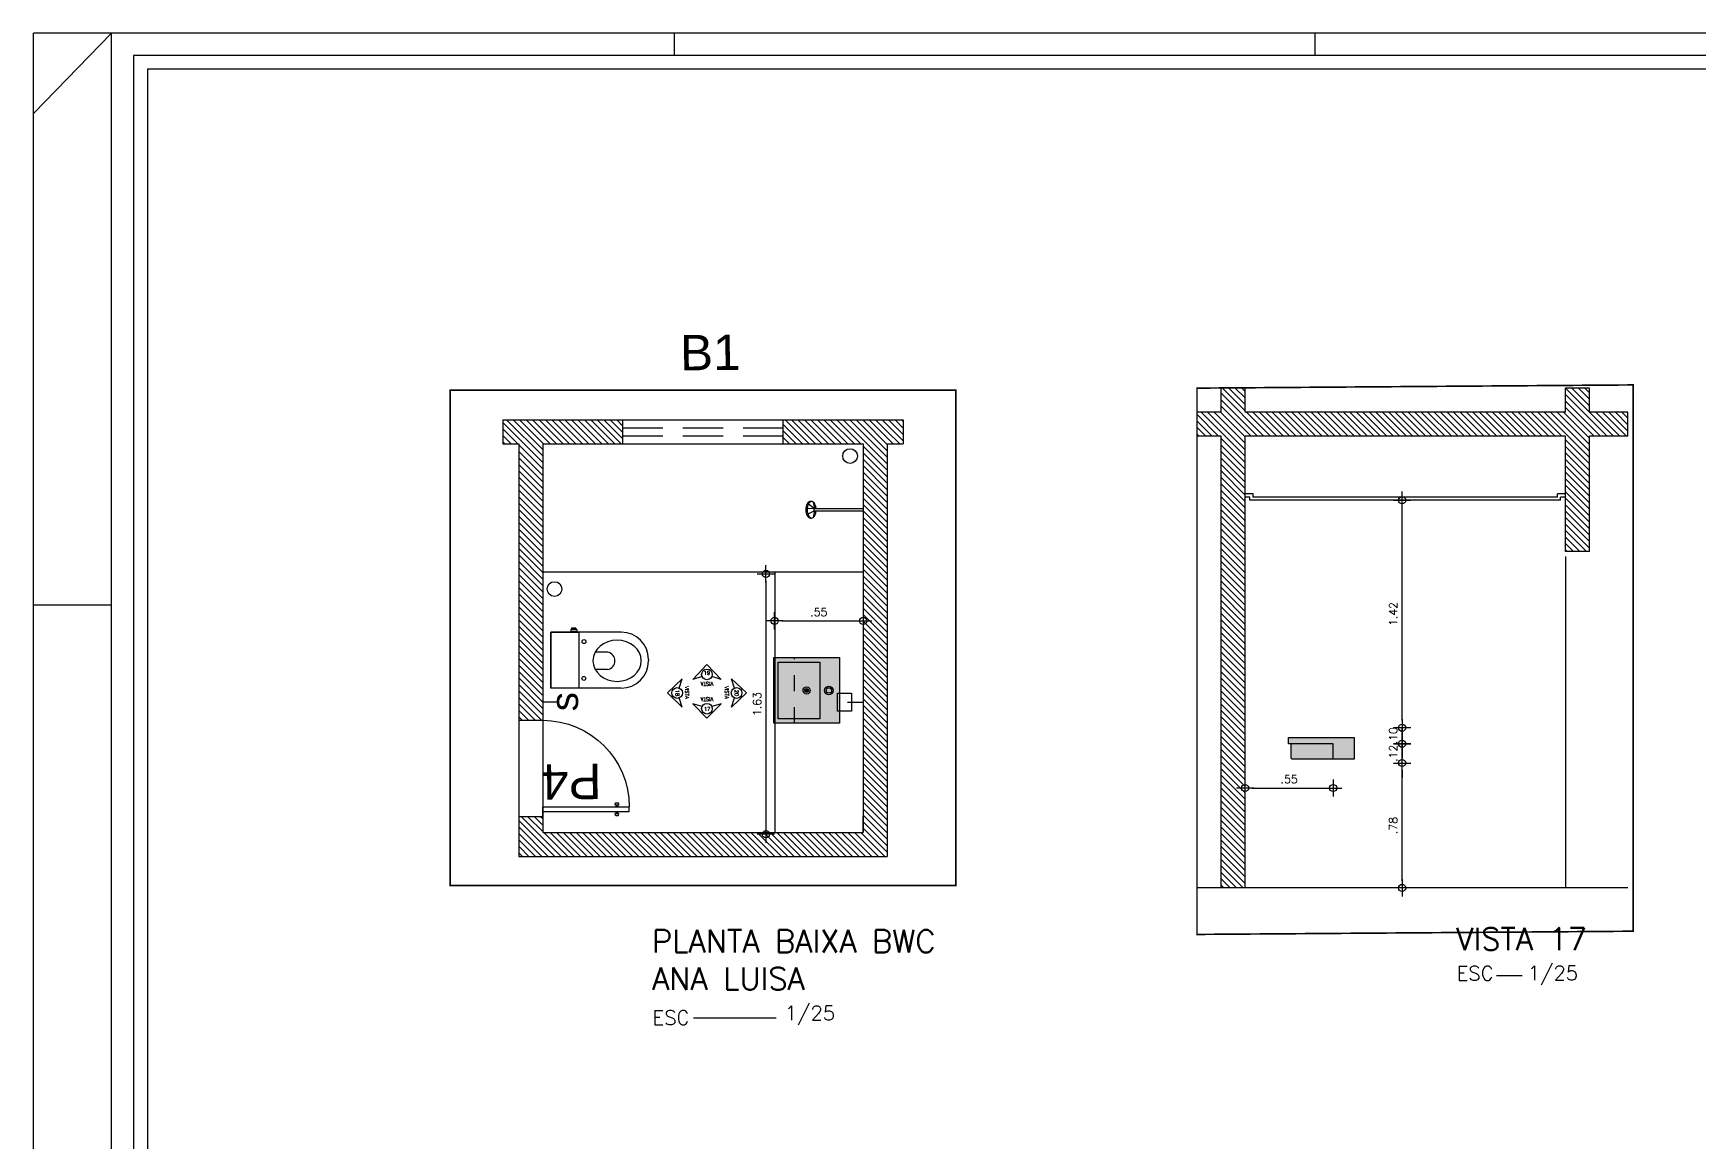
# Model space of a CAD drawing. Header units: millimetres. Extents: x 2182 to 2335, y 1488 to 1614.
# Drawn here: x 2314.51 to 2324.91, y 1508.53 to 1515.45 of the extents above; entities that cross this region are included whole.
import ezdxf
from ezdxf.enums import TextEntityAlignment as Align

# ---------------------------------------------------------------- set-up
doc = ezdxf.new("R2010")
doc.units = ezdxf.units.MM
doc.linetypes.add('DIVIDE', pattern=[1.25, 0.5, -0.25, 0, -0.25, 0, -0.25])
doc.linetypes.add('HIDDEN', pattern=[0.375, 0.25, -0.125])
for name, color, linetype in [('AI-Equip san', 1, 'Continuous'), ('COTA', 250, 'Continuous'), ('default', 7, 'Continuous'), ('Esquadria', 2, 'Continuous'), ('Hachura', 8, 'Continuous'), ('PAREDE', 7, 'Continuous'), ('Prancha', 6, 'Continuous'), ('TEXTO', 7, 'Continuous')]:
    doc.layers.add(name, color=color, linetype=linetype)
doc.layers.add('AI-Hatch equip san', color=255, linetype='Continuous', lineweight=0)
doc.styles.add('Arial', font='arial.ttf')
doc.styles.add('Arial1', font='arial.ttf')
doc.styles.add('NORMAL', font='romans.shx')
doc.styles.add('ROMANS', font='romans')
doc.dimstyles.new('D25', dxfattribs={"dimtxt": 0.05, "dimasz": 0.045, "dimexe": 0.18, "dimexo": 0.0625, "dimgap": 0.03, "dimtad": 1, "dimzin": 4, "dimdsep": 46, "dimtxsty": 'NORMAL', "dimblk1": 'DOT1', "dimblk2": 'DOT1', "dimsah": 1, "dimcen": 0.045, "dimse1": 1, "dimse2": 1, "dimclrd": 256, "dimclre": 256, "dimclrt": 7, "dimaunit": 1, "dimadec": 0, "dimazin": 0, "dimtfac": 1, "dimtix": 1, "dimtmove": 2, "dimatfit": 3, "dimldrblk": 'SMALL', "dimfxl": 1, "dimtvp": 1.75, "dimtolj": 1, "dimtzin": 0, "dimarcsym": 0})
pattern_1 = [(135, (4640.731942, 3020.341553), (-0.02020557627, -0.02020557627), [])]

# ---------------------------------------------------------------- blocks, each defined once
blk = doc.blocks.new('CUBA DE SEMI ENCAIXE DECA - L830 - LATERAL')
at = {"layer": 'AI-Hatch equip san'}
h = blk.add_hatch(color=256, dxfattribs=at)
h.paths.add_polyline_path([(-0.263, 0), (-0.263, -0.089, 0.410365), (-0.257, -0.095), (0, -0.095), (0, 0)])
h.paths.add_polyline_path([(0.13, 0.04), (-0.28, 0.04), (-0.28, 0), (-0.265, 0), (0, 0), (0, -0.095), (0.13, -0.095)])
blk.add_lwpolyline([(-0.265, 0), (-0.28, 0), (-0.28, 0.04), (0.13, 0.04), (0.13, -0.095), (0, -0.095)])
at = {"ltscale": 0.475}
blk.add_lwpolyline([(0, -0.095), (0, 0), (-0.265, 0)], dxfattribs=at)
blk.add_lwpolyline([(0, -0.095), (-0.257, -0.095, -0.410365), (-0.263, -0.089), (-0.263, 0)], format="xyb")
at = {"ltscale": 0.000600072}
blk.add_lwpolyline([(0.12, -0.095), (0.12, -0.095)], dxfattribs=at)
blk = doc.blocks.new('DOT1')
for p, q in [((-1.2, 0), (1.2, 0)), ((0, 1.2), (0, -1.2))]:
    blk.add_line(p, q)
blk.add_circle((0, 0), 0.5)
blk = doc.blocks.new('*D915')
at = {"layer": 'COTA', "linetype": 'Continuous', "lineweight": -2, "transparency": 16777216}
blk.add_line((2323.053, 1510.16), (2323.053, 1510.85), dxfattribs=at)
at = {"layer": 'Defpoints', "color": 0, "linetype": 'Continuous', "transparency": 16777216}
for p in [(2322.073, 1510.895), (2323.053, 1510.895), (2322.073, 1510.115)]:
    blk.add_point(p, dxfattribs=at)
at = {"layer": 'COTA', "linetype": 'Continuous', "lineweight": -2, "transparency": 16777216, "xscale": 0.045, "yscale": 0.045, "zscale": 0.045}
for p, rotation in [((2323.053, 1510.895), 90), ((2323.053, 1510.115), 270)]:
    blk.add_blockref('DOT1', p, dxfattribs=dict(at, rotation=rotation))
at = {"layer": 'COTA', "color": 7, "linetype": 'Continuous', "transparency": 16777216, "insert": (2322.998, 1510.505), "char_height": 0.05, "attachment_point": 5, "rotation": 90, "style": 'NORMAL'}
blk.add_mtext('\\A1;.78', dxfattribs=at)
blk = doc.blocks.new('_Small')
at = {"color": 0, "linetype": 'ByBlock', "lineweight": -2}
blk.add_circle((0, 0), 0.25, dxfattribs=at)
blk = doc.blocks.new('*D916')
at = {"layer": 'COTA', "linetype": 'Continuous', "lineweight": -2, "transparency": 16777216}
for p, q in [((2323.053, 1511.06), (2323.053, 1511.105)), ((2323.053, 1510.895), (2323.053, 1511.015)), ((2323.053, 1510.85), (2323.053, 1510.805))]:
    blk.add_line(p, q, dxfattribs=at)
at = {"layer": 'Defpoints', "color": 0, "linetype": 'Continuous', "transparency": 16777216}
for p in [(2322.623, 1511.015), (2323.053, 1511.015), (2322.073, 1510.895)]:
    blk.add_point(p, dxfattribs=at)
at = {"layer": 'COTA', "linetype": 'Continuous', "lineweight": -2, "transparency": 16777216, "xscale": 0.045, "yscale": 0.045, "zscale": 0.045}
for p, rotation in [((2323.053, 1511.015), 270), ((2323.053, 1510.895), 90)]:
    blk.add_blockref('DOT1', p, dxfattribs=dict(at, rotation=rotation))
at = {"layer": 'COTA', "color": 7, "linetype": 'Continuous', "transparency": 16777216, "insert": (2322.998, 1510.955), "char_height": 0.05, "attachment_point": 5, "rotation": 90, "style": 'NORMAL'}
blk.add_mtext('\\A1;.12', dxfattribs=at)
blk = doc.blocks.new('*D917')
at = {"layer": 'COTA', "linetype": 'Continuous', "lineweight": -2, "transparency": 16777216}
for p, q in [((2323.053, 1511.16), (2323.053, 1511.205)), ((2323.053, 1511.015), (2323.053, 1511.115)), ((2323.053, 1510.97), (2323.053, 1510.925))]:
    blk.add_line(p, q, dxfattribs=at)
at = {"layer": 'Defpoints', "color": 0, "linetype": 'Continuous', "transparency": 16777216}
for p in [(2322.623, 1511.115), (2323.053, 1511.115), (2322.623, 1511.015)]:
    blk.add_point(p, dxfattribs=at)
at = {"layer": 'COTA', "linetype": 'Continuous', "lineweight": -2, "transparency": 16777216, "xscale": 0.045, "yscale": 0.045, "zscale": 0.045}
for p, rotation in [((2323.053, 1511.115), 270), ((2323.053, 1511.015), 90)]:
    blk.add_blockref('DOT1', p, dxfattribs=dict(at, rotation=rotation))
at = {"layer": 'COTA', "color": 7, "linetype": 'Continuous', "transparency": 16777216, "insert": (2322.998, 1511.065), "char_height": 0.05, "attachment_point": 5, "rotation": 90, "style": 'NORMAL'}
blk.add_mtext('\\A1;.10', dxfattribs=at)
blk = doc.blocks.new('*D918')
at = {"layer": 'COTA', "linetype": 'Continuous', "lineweight": -2, "transparency": 16777216}
blk.add_line((2323.053, 1511.16), (2323.053, 1512.49), dxfattribs=at)
at = {"layer": 'Defpoints', "color": 0, "linetype": 'Continuous', "transparency": 16777216}
for p in [(2322.103, 1512.535), (2323.053, 1512.535), (2322.623, 1511.115)]:
    blk.add_point(p, dxfattribs=at)
at = {"layer": 'COTA', "linetype": 'Continuous', "lineweight": -2, "transparency": 16777216, "xscale": 0.045, "yscale": 0.045, "zscale": 0.045}
for p, rotation in [((2323.053, 1512.535), 90), ((2323.053, 1511.115), 270)]:
    blk.add_blockref('DOT1', p, dxfattribs=dict(at, rotation=rotation))
at = {"layer": 'COTA', "color": 7, "linetype": 'Continuous', "transparency": 16777216, "insert": (2322.998, 1511.825), "char_height": 0.05, "attachment_point": 5, "rotation": 90, "style": 'NORMAL'}
blk.add_mtext('\\A1;1.42', dxfattribs=at)
blk = doc.blocks.new('*D919')
at = {"layer": 'COTA', "linetype": 'Continuous', "lineweight": -2, "transparency": 16777216}
blk.add_line((2322.118, 1510.739), (2322.578, 1510.739), dxfattribs=at)
at = {"layer": 'Defpoints', "color": 0, "linetype": 'Continuous', "transparency": 16777216}
for p in [(2322.073, 1510.895), (2322.623, 1510.895), (2322.623, 1510.739)]:
    blk.add_point(p, dxfattribs=at)
at = {"layer": 'COTA', "linetype": 'Continuous', "lineweight": -2, "transparency": 16777216, "xscale": 0.045, "yscale": 0.045, "zscale": 0.045, "rotation": 180}
blk.add_blockref('DOT1', (2322.073, 1510.739), dxfattribs=at)
at = {"layer": 'COTA', "linetype": 'Continuous', "lineweight": -2, "transparency": 16777216, "xscale": 0.045, "yscale": 0.045, "zscale": 0.045}
blk.add_blockref('DOT1', (2322.623, 1510.739), dxfattribs=at)
at = {"layer": 'COTA', "color": 7, "linetype": 'Continuous', "transparency": 16777216, "insert": (2322.348, 1510.794), "char_height": 0.05, "attachment_point": 5, "style": 'NORMAL'}
blk.add_mtext('\\A1;.55', dxfattribs=at)
blk = doc.blocks.new('PGIRO60')
at = {"color": 3}
for p, q in [((-0.0124, -0.27), (-0.0124, 0.27)), ((-0.0124, 0.27), (0.0176, 0.27)), ((0.0176, -0.27), (0.0176, 0.27)), ((-0.0371, 0.1855), (-0.0371, 0.2012)), ((-0.036, 0.2025), (-0.0252, 0.2043)), ((-0.036, 0.1841), (-0.0252, 0.1823)), ((-0.0236, 0.1837), (-0.0236, 0.203)), ((0.0289, 0.1837), (0.0289, 0.203)), ((0.0304, 0.2043), (0.0412, 0.2025)), ((0.0304, 0.1823), (0.0412, 0.1841)), ((0.0424, 0.1855), (0.0424, 0.2012)), ((-0.0424, -0.27), (-0.0124, -0.27)), ((-0.0124, -0.27), (0.0176, -0.27))]:
    blk.add_line(p, q, dxfattribs=at)
at = {"color": 1}
for p, q in [((-0.0236, 0.1978), (-0.0144, 0.1978)), ((-0.0236, 0.1933), (-0.0144, 0.1933)), ((-0.0236, 0.1888), (-0.0144, 0.1888)), ((-0.0144, 0.2023), (-0.0124, 0.2023)), ((-0.0144, 0.1843), (-0.0144, 0.2023)), ((-0.0144, 0.1843), (-0.0124, 0.1843)), ((0.0176, 0.2023), (0.0196, 0.2023)), ((0.0176, 0.1843), (0.0196, 0.1843)), ((0.0196, 0.1843), (0.0196, 0.2023)), ((0.0196, 0.1978), (0.0289, 0.1978)), ((0.0196, 0.1933), (0.0289, 0.1933)), ((0.0196, 0.1888), (0.0289, 0.1888))]:
    blk.add_line(p, q, dxfattribs=at)
blk.add_arc((0.0176, -0.27), 0.54, 0, 90)
at = {"color": 3}
for centre, start, end in [((-0.0358, 0.2012), 98.1301, 180), ((-0.0358, 0.1855), 180, 261.8699), ((-0.025, 0.203), 0, 98.1301), ((-0.025, 0.1837), 261.8699, 0), ((0.0302, 0.203), 81.8699, 180), ((0.0302, 0.1837), 180, 278.1301), ((0.041, 0.2012), 0, 81.8699), ((0.041, 0.1855), 278.1301, 0)]:
    blk.add_arc(centre, 0.0014, start, end, dxfattribs=at)
blk = doc.blocks.new('CHUV')
for p, q in [((-0.0065, -0.1081), (-0.0065, 0.1947)), ((-0.0065, 0.1947), (0.0079, 0.1947)), ((0.0079, -0.1081), (0.0079, 0.1947)), ((-0.0194, -0.1014), (-0.0065, -0.1081)), ((0.0079, -0.1081), (0.0221, -0.1014)), ((-0.0496, -0.1309), (-0.0496, -0.1309)), ((-0.0469, -0.1172), (-0.0065, -0.1081)), ((-0.0351, -0.1463), (-0.0065, -0.1081)), ((-0.0065, -0.1081), (-0.0054, -0.155)), ((0.0079, -0.1081), (0.0496, -0.1172)), ((0.0079, -0.1081), (0.029, -0.1495))]:
    blk.add_line(p, q)
for centre, radius, start, end in [((-0.0061, -0.1611), 0.0612, 102.5593, 118.2817), ((0.0013, -0.1947), 0.0957, 94.7338, 102.5548), ((0.0013, -0.1947), 0.0957, 77.4452, 86.1063), ((0.0088, -0.1611), 0.0612, 61.7183, 77.4407), ((-0.0346, -0.1268), 0.0156, 142.5432, 180), ((-0.0346, -0.1268), 0.0156, 180, 195.2874), ((-0.0346, -0.135), 0.0156, 164.7126, 180), ((-0.0346, -0.135), 0.0156, 180, 217.4568), ((-0.0175, -0.1136), 0.0372, 209.4584, 241.7826), ((-0.0175, -0.1399), 0.0372, 118.2174, 142.422), ((-0.0175, -0.1218), 0.0372, 217.578, 241.7826), ((-0.0061, -0.0924), 0.0612, 241.7183, 257.4407), ((-0.0061, -0.1006), 0.0612, 241.7183, 257.4407), ((0.0013, -0.0588), 0.0957, 257.4452, 270), ((0.0013, -0.067), 0.0957, 257.4452, 270), ((0.0007, -0.1061), 0.0075, 195.5241, 344.4759), ((0.0013, -0.0588), 0.0957, 270, 282.5548), ((0.0013, -0.067), 0.0957, 270, 282.5548), ((0.0088, -0.0924), 0.0612, 282.5593, 298.2817), ((0.0088, -0.1006), 0.0612, 282.5593, 298.2817), ((0.0202, -0.1399), 0.0372, 37.578, 61.7826), ((0.0202, -0.1136), 0.0372, 298.2174, 330.5416), ((0.0202, -0.1218), 0.0372, 298.2174, 322.422), ((0.0373, -0.1268), 0.0156, 0, 37.4568), ((0.0373, -0.135), 0.0156, 322.5432, 0), ((0.0373, -0.1268), 0.0156, 344.7126, 0), ((0.0373, -0.135), 0.0156, 0, 15.2874)]:
    blk.add_arc(centre, radius, start, end)
blk = doc.blocks.new('*D920')
at = {"layer": 'COTA', "linetype": 'Continuous', "lineweight": -2, "transparency": 16777216}
blk.add_line((2319.082, 1512.03), (2319.082, 1510.495), dxfattribs=at)
at = {"layer": 'Defpoints', "color": 0, "linetype": 'Continuous', "transparency": 16777216}
for p in [(2318.532, 1512.075), (2318.532, 1510.45), (2319.082, 1510.45)]:
    blk.add_point(p, dxfattribs=at)
at = {"layer": 'COTA', "linetype": 'Continuous', "lineweight": -2, "transparency": 16777216, "xscale": 0.045, "yscale": 0.045, "zscale": 0.045}
for p, rotation in [((2319.082, 1512.075), 90), ((2319.082, 1510.45), 270)]:
    blk.add_blockref('DOT1', p, dxfattribs=dict(at, rotation=rotation))
at = {"layer": 'COTA', "color": 7, "linetype": 'Continuous', "transparency": 16777216, "insert": (2319.027, 1511.263), "char_height": 0.05, "attachment_point": 5, "rotation": 90, "style": 'NORMAL'}
blk.add_mtext('\\A1;1.63', dxfattribs=at)
blk = doc.blocks.new('CUBA DE SEMI ENCAIXE DECA - L830 - PLANTA')
at = {"layer": 'AI-Hatch equip san'}
h = blk.add_hatch(color=256, dxfattribs=at)
h.paths.add_polyline_path([(-0.41, 0.41), (0, 0.41), (0, 0), (-0.41, 0)])
h.paths.add_polyline_path([(-0.217, 0.205, 1), (-0.193, 0.205, 1)], flags=16)
at = {"layer": 'AI-Hatch equip san', "ltscale": 3}
h = blk.add_hatch(color=256, dxfattribs=at)
h.paths.add_polyline_path([(-0.193, 0.205, 0.414214), (-0.205, 0.217), (-0.205, 0.193, 0.414214)])
h.paths.add_polyline_path([(-0.205, 0.217, 0.414214), (-0.217, 0.205, 0.414214), (-0.205, 0.193)])
blk.add_lwpolyline([(-0.41, 0.41), (0, 0.41), (0, 0), (-0.41, 0)], close=True)
blk.add_lwpolyline([(-0.214, 0.288), (-0.027, 0.288), (-0.027, 0.028), (-0.382, 0.028), (-0.382, 0.288), (-0.214, 0.288)])
at = {"linetype": 'HIDDEN', "ltscale": 0.2}
blk.add_lwpolyline([(0, 0.13), (-0.41, 0.13)], dxfattribs=at)
for centre, radius in [((-0.205, 0.344), 0.027), ((-0.205, 0.344), 0.017), ((-0.205, 0.205), 0.0225), ((-0.205, 0.205), 0.0117)]:
    blk.add_circle(centre, radius)
blk = doc.blocks.new('*D921')
at = {"layer": 'COTA', "linetype": 'Continuous', "lineweight": -2, "transparency": 16777216}
blk.add_line((2319.181, 1511.782), (2319.644, 1511.782), dxfattribs=at)
at = {"layer": 'Defpoints', "color": 0, "linetype": 'Continuous', "transparency": 16777216}
for p in [(2319.136, 1512.075), (2319.689, 1512.075), (2319.689, 1511.782)]:
    blk.add_point(p, dxfattribs=at)
at = {"layer": 'COTA', "linetype": 'Continuous', "lineweight": -2, "transparency": 16777216, "xscale": 0.045, "yscale": 0.045, "zscale": 0.045, "rotation": 180}
blk.add_blockref('DOT1', (2319.136, 1511.782), dxfattribs=at)
at = {"layer": 'COTA', "linetype": 'Continuous', "lineweight": -2, "transparency": 16777216, "xscale": 0.045, "yscale": 0.045, "zscale": 0.045}
blk.add_blockref('DOT1', (2319.689, 1511.782), dxfattribs=at)
at = {"layer": 'COTA', "color": 7, "linetype": 'Continuous', "transparency": 16777216, "insert": (2319.412, 1511.837), "char_height": 0.05, "attachment_point": 5, "style": 'NORMAL'}
blk.add_mtext('\\A1;.55', dxfattribs=at)

msp = doc.modelspace()

# ---------------------------------------------------------------- hatches: boundary and pattern name
at = {"layer": 'Hachura'}
h = msp.add_hatch(dxfattribs=at)
h.set_pattern_fill('ANSI31', color=256, scale=0.009, angle=-90)
h.set_pattern_definition([(315, (1.029911, -0.154744), (0.02020557627, 0.02020557627), [])])
h.paths.add_polyline_path([(2321.923, 1510.115), (2322.073, 1510.115), (2322.073, 1512.935), (2324.073, 1512.935), (2324.073, 1512.215), (2324.223, 1512.215), (2324.223, 1512.935), (2324.463, 1512.935), (2324.463, 1513.085), (2324.223, 1513.085), (2324.223, 1513.235), (2324.073, 1513.235), (2324.073, 1513.085), (2322.073, 1513.085), (2322.073, 1513.235), (2321.923, 1513.235), (2321.923, 1513.085), (2321.773, 1513.085), (2321.773, 1512.935), (2321.923, 1512.935)])
h = msp.add_hatch(dxfattribs=at)
h.set_pattern_fill('ANSI31', color=256, scale=0.009, angle=90)
h.set_pattern_definition(pattern_1)
h.paths.add_polyline_path([(2319.689, 1510.462), (2317.689, 1510.462), (2317.689, 1510.562), (2317.539, 1510.562), (2317.539, 1510.312), (2319.839, 1510.312), (2319.839, 1513.037), (2319.189, 1513.037), (2319.189, 1512.887), (2319.689, 1512.887)])
h.paths.add_polyline_path([(2317.539, 1511.162), (2317.689, 1511.162), (2317.689, 1512.887), (2318.189, 1512.887), (2318.189, 1513.037), (2317.539, 1513.037), (2317.439, 1513.037), (2317.439, 1512.887), (2317.539, 1512.887)])
h = msp.add_hatch(dxfattribs=at)
h.set_pattern_fill('ANSI31', color=256, scale=0.009, angle=90)
h.set_pattern_definition(pattern_1)
h.paths.add_polyline_path([(2319.839, 1512.887), (2319.939, 1512.887), (2319.939, 1513.037), (2319.839, 1513.037)])

# ---------------------------------------------------------------- linework, layer by layer
at = {"color": 1, "linetype": 'ByBlock'}
msp.add_line((2319.689, 1512.087), (2317.689, 1512.087), dxfattribs=at)
at = {"color": 7, "linetype": 'ByBlock'}
for p, q in [((2319.139, 1510.462), (2319.139, 1512.087)), ((2317.689, 1511.162), (2317.689, 1510.562))]:
    msp.add_line(p, q, dxfattribs=at)
at = {"color": 3, "linetype": 'Continuous'}
for p, q in [((2317.761, 1511.275), (2317.689, 1511.275)), ((2317.785, 1511.274), (2317.689, 1511.274)), ((2319.592, 1511.274), (2319.689, 1511.274))]:
    msp.add_line(p, q, dxfattribs=at)
msp.add_lwpolyline([(2319.528, 1511.219), (2319.528, 1511.33), (2319.616, 1511.33), (2319.616, 1511.219)], close=True, dxfattribs=at)
at = {"color": 2, "linetype": 'Continuous'}
for centre in [(2319.607, 1512.811), (2317.762, 1511.981)]:
    msp.add_circle(centre, 0.0459, dxfattribs=at)
at = {"layer": 'default', "color": 7}
for p, q in [((2317.896, 1511.736), (2317.869, 1511.736)), ((2317.869, 1511.736), (2317.869, 1511.73)), ((2317.896, 1511.736), (2317.896, 1511.73)), ((2317.914, 1511.712), (2317.739, 1511.712)), ((2317.739, 1511.712), (2317.739, 1511.362)), ((2317.901, 1511.728), (2317.863, 1511.728)), ((2317.863, 1511.728), (2317.863, 1511.716)), ((2317.901, 1511.716), (2317.863, 1511.716)), ((2317.896, 1511.73), (2317.869, 1511.73)), ((2317.901, 1511.728), (2317.901, 1511.716)), ((2317.914, 1511.712), (2317.914, 1511.362)), ((2318.179, 1511.712), (2317.914, 1511.712)), ((2317.914, 1511.712), (2317.914, 1511.362)), ((2318.094, 1511.587), (2318.018, 1511.587)), ((2318.349, 1511.542), (2318.349, 1511.532)), ((2318.093, 1511.478), (2318.018, 1511.478)), ((2318.179, 1511.362), (2317.914, 1511.362))]:
    msp.add_line(p, q, dxfattribs=at)
msp.add_lwpolyline([(2317.739, 1511.362), (2317.739, 1511.712), (2317.914, 1511.712), (2317.914, 1511.362)], close=True, dxfattribs=at)
for centre in [(2317.946, 1511.653), (2317.945, 1511.423)]:
    msp.add_circle(centre, 0.0122, dxfattribs=at)
for centre, radius, start, end in [((2318.179, 1511.542), 0.17, 0, 90), ((2318.084, 1511.533), 0.0557, 280.765, 79.3361), ((2318.179, 1511.532), 0.17, 270, 0)]:
    msp.add_arc(centre, radius, start, end, dxfattribs=at)
at = {"layer": 'default', "color": 7, "extrusion": (0, 0, -1)}
msp.add_ellipse((2318.153, 1511.533), major_axis=(-0.151, 0), ratio=0.85222, dxfattribs=at)
at = {"layer": 'Esquadria', "linetype": 'HIDDEN'}
for p, q in [((2318.189, 1512.987), (2319.189, 1512.987)), ((2318.189, 1512.937), (2319.189, 1512.937))]:
    msp.add_line(p, q, dxfattribs=at)
at = {"layer": 'Esquadria', "color": 8}
msp.add_line((2324.073, 1512.185), (2324.073, 1510.115), dxfattribs=at)
at = {"layer": 'PAREDE'}
for p, q in [((2321.773, 1512.935), (2321.773, 1513.235)), ((2322.073, 1513.235), (2321.773, 1513.235)), ((2321.923, 1513.085), (2321.923, 1513.235)), ((2322.073, 1513.085), (2322.073, 1513.235)), ((2324.073, 1513.085), (2324.073, 1513.235)), ((2324.223, 1513.235), (2324.073, 1513.235)), ((2324.223, 1513.085), (2324.223, 1513.235)), ((2317.439, 1513.037), (2317.439, 1512.887)), ((2317.439, 1513.037), (2317.539, 1513.037)), ((2317.539, 1513.037), (2318.189, 1513.037)), ((2318.189, 1512.887), (2318.189, 1513.037)), ((2318.189, 1513.037), (2319.189, 1513.037)), ((2319.189, 1513.037), (2319.839, 1513.037)), ((2319.189, 1512.887), (2319.189, 1513.037)), ((2319.839, 1513.037), (2319.939, 1513.037)), ((2319.939, 1513.037), (2319.939, 1512.887)), ((2321.923, 1513.085), (2321.773, 1513.085)), ((2324.073, 1513.085), (2322.073, 1513.085)), ((2324.463, 1513.085), (2324.223, 1513.085)), ((2324.463, 1512.935), (2324.463, 1513.085)), ((2317.439, 1512.887), (2317.539, 1512.887)), ((2317.539, 1512.887), (2317.539, 1510.562)), ((2317.689, 1512.887), (2317.689, 1511.162)), ((2317.689, 1512.887), (2318.189, 1512.887)), ((2318.189, 1512.887), (2319.189, 1512.887)), ((2319.189, 1512.887), (2319.689, 1512.887)), ((2319.689, 1512.887), (2319.689, 1510.462)), ((2319.839, 1512.887), (2319.839, 1510.312)), ((2319.839, 1512.887), (2319.939, 1512.887)), ((2321.923, 1512.935), (2321.773, 1512.935)), ((2321.923, 1510.115), (2321.923, 1512.935)), ((2322.073, 1510.115), (2322.073, 1512.935)), ((2324.073, 1512.935), (2322.073, 1512.935)), ((2324.073, 1512.215), (2324.073, 1512.935)), ((2324.223, 1512.215), (2324.223, 1512.935)), ((2324.463, 1512.935), (2324.223, 1512.935)), ((2322.123, 1512.575), (2322.073, 1512.575)), ((2322.123, 1512.555), (2322.123, 1512.575)), ((2324.023, 1512.555), (2324.023, 1512.575)), ((2324.073, 1512.575), (2324.023, 1512.575)), ((2322.103, 1512.555), (2322.073, 1512.555)), ((2322.103, 1512.535), (2322.103, 1512.555)), ((2324.043, 1512.535), (2322.103, 1512.535)), ((2324.023, 1512.555), (2322.123, 1512.555)), ((2324.043, 1512.535), (2324.043, 1512.555)), ((2324.073, 1512.555), (2324.043, 1512.555)), ((2324.223, 1512.215), (2324.073, 1512.215)), ((2317.539, 1511.162), (2317.689, 1511.162)), ((2317.539, 1510.562), (2317.539, 1510.312)), ((2317.539, 1510.562), (2317.689, 1510.562)), ((2317.689, 1510.562), (2317.689, 1510.462)), ((2319.689, 1510.462), (2319.689, 1510.562)), ((2317.689, 1510.462), (2319.689, 1510.462)), ((2317.539, 1510.312), (2319.839, 1510.312)), ((2324.463, 1510.115), (2321.773, 1510.115))]:
    msp.add_line(p, q, dxfattribs=at)
at = {"layer": 'Prancha', "color": 1, "linetype": 'Continuous', "ltscale": 0.003}
for p in [(2314.996, 1515.45), (2314.509, 1514.95)]:
    msp.add_line(p, (2314.509, 1515.45), dxfattribs=at)
at = {"layer": 'Prancha', "color": 7}
for p, q in [((2314.996, 1515.45), (2314.509, 1514.95)), ((2334.509, 1515.45), (2314.996, 1515.45)), ((2314.996, 1501.35), (2314.996, 1515.45)), ((2318.509, 1515.45), (2318.509, 1515.312)), ((2322.509, 1515.45), (2322.509, 1515.312)), ((2314.509, 1507.233), (2314.509, 1514.95)), ((2314.509, 1511.883), (2314.996, 1511.883)), ((2323.643, 1509.569), (2323.803, 1509.569)), ((2318.629, 1509.305), (2319.146, 1509.305))]:
    msp.add_line(p, q, dxfattribs=at)
at = {"layer": 'Prancha'}
msp.add_lwpolyline([(2334.371, 1515.312), (2315.134, 1515.312), (2315.134, 1501.487), (2334.371, 1501.487)], close=True, dxfattribs=at)
at = {"layer": 'Prancha', "color": 2}
msp.add_lwpolyline([(2331.697, 1515.225), (2315.221, 1515.225), (2315.221, 1501.575), (2331.697, 1501.575)], close=True, dxfattribs=at)
at = {"layer": 'TEXTO', "color": 80, "linetype": 'Continuous'}
for p, q in [((2318.625, 1511.417), (2318.714, 1511.509)), ((2318.683, 1511.435), (2318.625, 1511.417)), ((2318.714, 1511.509), (2318.803, 1511.417)), ((2318.803, 1511.417), (2318.744, 1511.435))]:
    msp.add_line(p, q, dxfattribs=at)
at = {"layer": 'TEXTO', "color": 211, "linetype": 'Continuous'}
for p, q in [((2318.559, 1511.421), (2318.468, 1511.332)), ((2318.468, 1511.332), (2318.559, 1511.243)), ((2318.541, 1511.363), (2318.559, 1511.421)), ((2318.559, 1511.243), (2318.541, 1511.301))]:
    msp.add_line(p, q, dxfattribs=at)
at = {"layer": 'TEXTO', "color": 8, "linetype": 'Continuous'}
for p, q in [((2318.868, 1511.421), (2318.96, 1511.332)), ((2318.886, 1511.363), (2318.868, 1511.421)), ((2318.96, 1511.332), (2318.868, 1511.243)), ((2318.868, 1511.243), (2318.886, 1511.301))]:
    msp.add_line(p, q, dxfattribs=at)
at = {"layer": 'TEXTO', "color": 30, "linetype": 'Continuous'}
for p, q in [((2318.625, 1511.265), (2318.714, 1511.174)), ((2318.683, 1511.247), (2318.625, 1511.265)), ((2318.714, 1511.174), (2318.803, 1511.265)), ((2318.803, 1511.265), (2318.744, 1511.247))]:
    msp.add_line(p, q, dxfattribs=at)
at = {"layer": 'TEXTO', "color": 7, "linetype": 'DIVIDE', "const_width": 0.01}
msp.add_lwpolyline([(2317.111, 1513.222), (2320.267, 1513.222), (2320.267, 1510.13), (2317.111, 1510.13)], close=True, dxfattribs=at)
at = {"layer": 'TEXTO', "color": 10, "linetype": 'DIVIDE', "const_width": 0.01}
msp.add_lwpolyline([(2324.495, 1509.845), (2321.773, 1509.825), (2321.773, 1513.235), (2324.495, 1513.255)], close=True, dxfattribs=at)
at = {"layer": 'TEXTO', "color": 80, "linetype": 'Continuous'}
msp.add_circle((2318.714, 1511.448), 0.0333, dxfattribs=at)
at = {"layer": 'TEXTO', "color": 211, "linetype": 'Continuous'}
msp.add_circle((2318.528, 1511.332), 0.0333, dxfattribs=at)
at = {"layer": 'TEXTO', "color": 8, "linetype": 'Continuous'}
msp.add_circle((2318.899, 1511.332), 0.0333, dxfattribs=at)
at = {"layer": 'TEXTO', "color": 30, "linetype": 'Continuous'}
msp.add_circle((2318.714, 1511.234), 0.0333, dxfattribs=at)

# ---------------------------------------------------------------- block references
at = {"rotation": 270}
msp.add_blockref('CHUV', (2319.494, 1512.477), dxfattribs=at)
at = {"xscale": -1, "rotation": 270}
msp.add_blockref('PGIRO60', (2317.959, 1510.604), dxfattribs=at)
at = {"layer": 'AI-Equip san', "rotation": 269.9999981894964}
msp.add_blockref('CUBA DE SEMI ENCAIXE DECA - L830 - PLANTA', (2319.131, 1511.143), dxfattribs=at)
at = {"layer": 'AI-Equip san'}
msp.add_blockref('CUBA DE SEMI ENCAIXE DECA - L830 - LATERAL', (2322.623, 1511.015), dxfattribs=at)

# ---------------------------------------------------------------- texts
at = {"layer": 'default', "color": 5, "style": 'Arial'}
for s, rotation, p in [('B1', 0.6706, (2318.547, 1513.345)), ('P4', 180.6706, (2318.054, 1510.891))]:
    msp.add_text(s, height=0.2211, rotation=rotation, dxfattribs=at).set_placement(p)
at = {"layer": 'default', "color": 2, "style": 'Arial1'}
msp.add_text('s', height=0.171, rotation=90, dxfattribs=at).set_placement((2317.909, 1511.218))
at = {"layer": 'Prancha', "color": 2, "insert": (2323.391, 1509.797), "char_height": 0.14, "attachment_point": 4, "style": 'ROMANS'}
msp.add_mtext('VISTA 17', dxfattribs=at)
at = {"layer": 'Prancha', "color": 2, "insert": (2318.371, 1509.666), "char_height": 0.14, "width": 2.15588, "attachment_point": 4, "style": 'ROMANS'}
msp.add_mtext('PLANTA BAIXA BWC\\PANA LUISA', dxfattribs=at)
at = {"layer": 'Prancha', "color": 7, "char_height": 0.0896, "attachment_point": 4, "style": 'ROMANS'}
for s, insert in [('ESC', (2323.394, 1509.583)), ('1/25', (2323.837, 1509.569)), ('ESC', (2318.374, 1509.306)), ('1/25', (2319.199, 1509.319))]:
    msp.add_mtext(s, dxfattribs=dict(at, insert=insert))
at = {"layer": 'TEXTO', "color": 211, "linetype": 'Continuous', "style": 'ROMANS', "text_generation_flag": 6}
msp.add_text('VISTA', height=0.0233, rotation=90, dxfattribs=at).set_placement((2318.578, 1511.335), align=Align.CENTER)
at = {"layer": 'TEXTO', "color": 80, "linetype": 'Continuous', "style": 'ROMANS', "text_generation_flag": 6}
msp.add_text('VISTA', height=0.0233, dxfattribs=at).set_placement((2318.714, 1511.401), align=Align.CENTER)
at = {"layer": 'TEXTO', "color": 8, "linetype": 'Continuous', "style": 'ROMANS', "text_generation_flag": 6}
msp.add_text('VISTA', height=0.0233, rotation=90, dxfattribs=at).set_placement((2318.826, 1511.335), align=Align.CENTER)
at = {"layer": 'TEXTO', "color": 30, "linetype": 'Continuous', "style": 'ROMANS', "text_generation_flag": 6}
msp.add_text('VISTA', height=0.0233, dxfattribs=at).set_placement((2318.714, 1511.305), align=Align.CENTER)
at = {"layer": 'TEXTO', "color": 80, "linetype": 'Continuous', "style": 'ROMANS', "text_generation_flag": 6}
msp.add_attdef('19', text='00', height=0.0233, rotation=180, dxfattribs=at).set_placement((2318.713, 1511.457), align=Align.MIDDLE)
at = {"layer": 'TEXTO', "color": 211, "linetype": 'Continuous', "style": 'ROMANS', "text_generation_flag": 6}
msp.add_attdef('18', text='00', height=0.0233, rotation=90, dxfattribs=at).set_placement((2318.529, 1511.332), align=Align.MIDDLE)
at = {"layer": 'TEXTO', "color": 8, "linetype": 'Continuous', "style": 'ROMANS', "text_generation_flag": 6}
msp.add_attdef('20', text='00', height=0.0233, rotation=90, dxfattribs=at).set_placement((2318.899, 1511.332), align=Align.MIDDLE)
at = {"layer": 'TEXTO', "color": 30, "linetype": 'Continuous', "style": 'ROMANS', "text_generation_flag": 6}
msp.add_attdef('17', text='00', height=0.0233, rotation=180, dxfattribs=at).set_placement((2318.715, 1511.232), align=Align.MIDDLE)

# ---------------------------------------------------------------- dimensions: what is measured, and where the dimension line sits
at = {"layer": 'COTA', "color": 2, "linetype": 'Continuous'}
for base, p1, p2, picture, middle in [((2323.053, 1512.535), (2322.623, 1511.115), (2322.103, 1512.535), '*D918', (2322.998, 1511.825)), ((2319.081883286, 1510.450280177), (2318.531883286, 1512.075280177), (2318.531883286, 1510.450280177), '*D920', (2319.026883286, 1511.262780177)), ((2323.053, 1511.115), (2322.623, 1511.015), (2322.623, 1511.115), '*D917', (2322.998, 1511.065)), ((2323.053, 1511.015), (2322.073, 1510.895), (2322.623, 1511.015), '*D916', (2322.998, 1510.955)), ((2323.053, 1510.895), (2322.073, 1510.115), (2322.073, 1510.895), '*D915', (2322.998, 1510.505))]:
    dim = msp.add_linear_dim(base=base, p1=p1, p2=p2, angle=90, dimstyle='D25', dxfattribs=at)
    dim.commit()
    dim.dimension.update_dxf_attribs({"geometry": picture, "text_midpoint": middle})
for base, p1, p2, picture, middle in [((2319.689, 1511.782), (2319.136, 1512.075), (2319.689, 1512.075), '*D921', (2319.412, 1511.837)), ((2322.623, 1510.739), (2322.073, 1510.895), (2322.623, 1510.895), '*D919', (2322.348, 1510.794))]:
    dim = msp.add_linear_dim(base=base, p1=p1, p2=p2, dimstyle='D25', dxfattribs=at)
    dim.commit()
    dim.dimension.update_dxf_attribs({"geometry": picture, "text_midpoint": middle})

doc.saveas('drawing.dxf')
